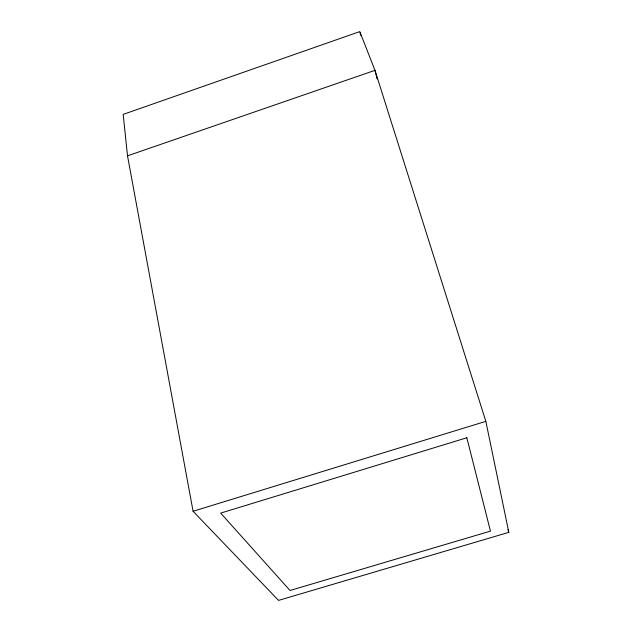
<?xml version="1.0" encoding="UTF-8"?>
<svg xmlns="http://www.w3.org/2000/svg" width="632" height="632" viewBox="0 0 632 632"><rect width="100%" height="100%" fill="white"/><g stroke="black" fill="none" stroke-linecap="round" stroke-linejoin="round"><path stroke-width="0.95" d="M127.514 155.835L374.974 70.35L485.842 421.347L508.823 532.341L278.538 600.4L193.076 511.264L127.514 155.835L123.177 114.384L359.798 31.6L374.974 70.35L377.146 78.968M193.076 511.264L485.842 421.347M507.946 529.513L508.823 532.341M360.05 32.556L360.785 35.416M466.835 437.763L220.679 513.113L290.017 590.486L490.456 531.117L466.835 437.763"/></g></svg>
